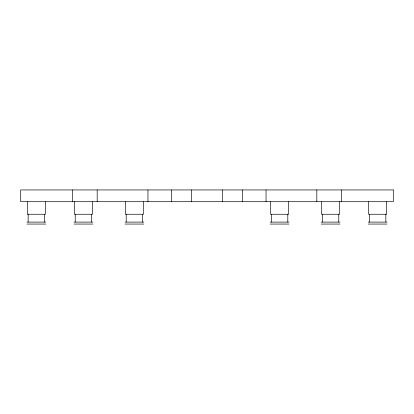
<?xml version="1.0" encoding="UTF-8"?>
<svg xmlns="http://www.w3.org/2000/svg" width="414" height="414" viewBox="0 0 414 414"><rect width="100%" height="100%" fill="white"/><g stroke="black" fill="none" stroke-linecap="round" stroke-linejoin="round"><path stroke-width="0.62" d="M26.977 222.101L45.804 222.101M74.039 222.101L92.865 222.101M125.028 222.101L143.855 222.101M270.145 222.101L288.972 222.101M321.135 222.101L339.961 222.101M368.196 222.101L387.023 222.101M26.977 224.062L45.804 224.062M74.039 224.062L92.865 224.062M125.028 224.062L143.855 224.062M270.145 224.062L288.972 224.062M321.135 224.062L339.961 224.062M368.196 224.062L387.023 224.062M386.635 201.706L386.635 214.255L368.589 214.255L368.589 201.706M385.848 214.255L385.848 222.101M369.376 214.255L369.376 222.101M341.379 189.938L341.379 201.706M339.568 201.706L339.568 214.255L321.528 214.255L321.528 201.706M338.781 214.255L338.781 222.101M322.309 214.255L322.309 222.101M316.819 189.938L316.819 201.706M288.579 201.706L288.579 214.255L270.539 214.255L270.539 201.706M287.797 214.255L287.797 222.101M271.32 214.255L271.32 222.101M266.047 189.938L266.047 201.706M242.299 189.938L242.299 201.706M222.691 189.938L222.691 201.706M191.309 189.938L191.309 201.706M171.701 189.938L171.701 201.706M147.953 189.938L147.953 201.706M143.461 201.706L143.461 214.255L125.421 214.255L125.421 201.706M142.68 214.255L142.68 222.101M126.203 214.255L126.203 222.101M97.181 189.938L97.181 201.706M92.472 201.706L92.472 214.255L74.432 214.255L74.432 201.706M91.691 214.255L91.691 222.101M75.219 214.255L75.219 222.101M72.621 189.938L72.621 201.706M45.411 201.706L45.411 214.255L27.365 214.255L27.365 201.706M44.624 214.255L44.624 222.101M28.152 214.255L28.152 222.101M393.3 189.938L20.7 189.938L20.7 201.706L393.3 201.706L393.3 189.938"/></g></svg>
